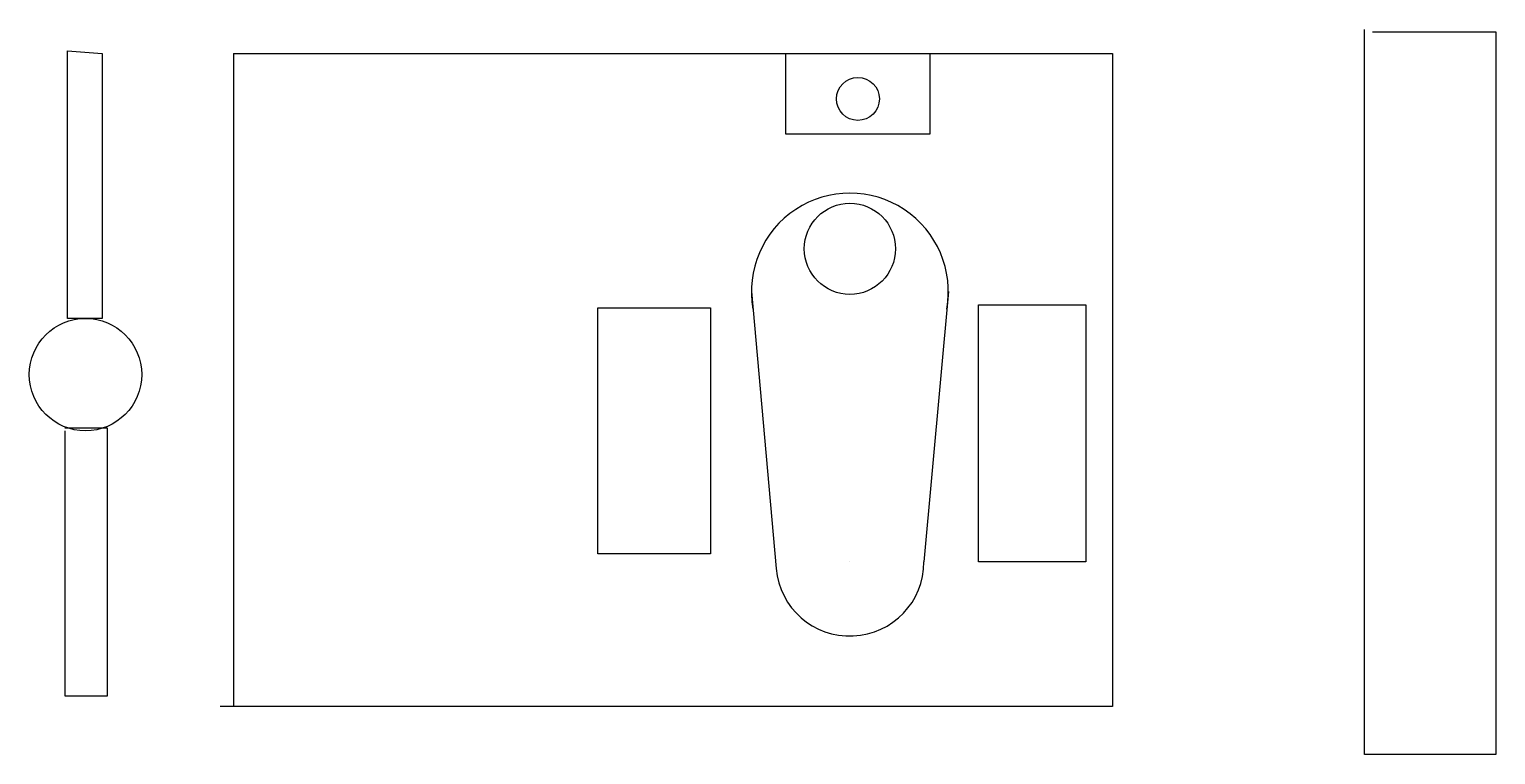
# Model space of a CAD drawing. Header units: inches. Extents: x 18.7 to 47.3, y 6.3 to 20.5.
import ezdxf

# ---------------------------------------------------------------- set-up
doc = ezdxf.new("R2010")
doc.units = ezdxf.units.IN
doc.header["$MEASUREMENT"] = 0

msp = doc.modelspace()

# ---------------------------------------------------------------- linework, layer by layer
for p, q in [((44.769, 6.336), (44.769, 20.5)), ((44.926, 20.448), (47.334, 20.448)), ((47.334, 20.448), (47.334, 6.336)), ((19.439, 14.855), (19.439, 20.082)), ((19.439, 20.082), (20.119, 20.03)), ((20.119, 20.03), (20.119, 14.855)), ((22.684, 20.03), (39.85, 20.03)), ((22.684, 20.03), (22.684, 20.03)), ((22.684, 20.03), (22.684, 7.277)), ((33.465, 20.03), (33.465, 18.462)), ((36.291, 18.462), (36.291, 20.03)), ((39.85, 20.03), (39.85, 7.277)), ((33.465, 18.462), (36.291, 18.462)), ((32.798, 15.378), (33.28, 9.97)), ((36.644, 15.378), (36.168, 10.099)), ((20.119, 14.855), (19.439, 14.855)), ((20.224, 12.712), (19.387, 12.712)), ((19.387, 12.66), (19.387, 7.486)), ((20.224, 7.486), (20.224, 12.712)), ((34.721, 10.099), (34.721, 10.099)), ((19.387, 7.486), (20.224, 7.486)), ((39.85, 7.277), (22.422, 7.277)), ((22.684, 7.277), (22.684, 7.277)), ((47.334, 6.336), (44.769, 6.336))]:
    msp.add_line(p, q)
for points in [[(29.801, 15.064), (31.999, 15.064), (31.999, 10.256), (29.801, 10.256)], [(37.233, 15.117), (39.326, 15.117), (39.326, 10.099), (37.233, 10.099)]]:
    msp.add_lwpolyline(points, close=True)
for centre, radius in [((34.878, 19.141), 0.419), ((34.721, 16.214), 0.89), ((19.792, 13.758), 1.098)]:
    msp.add_circle(centre, radius)
for centre, radius, start, end in [((34.721, 15.378), 1.923, 349.6873, 190.1891), ((34.721, 10.099), 1.447, 185.0946, 360)]:
    msp.add_arc(centre, radius, start, end)

doc.saveas('drawing.dxf')
